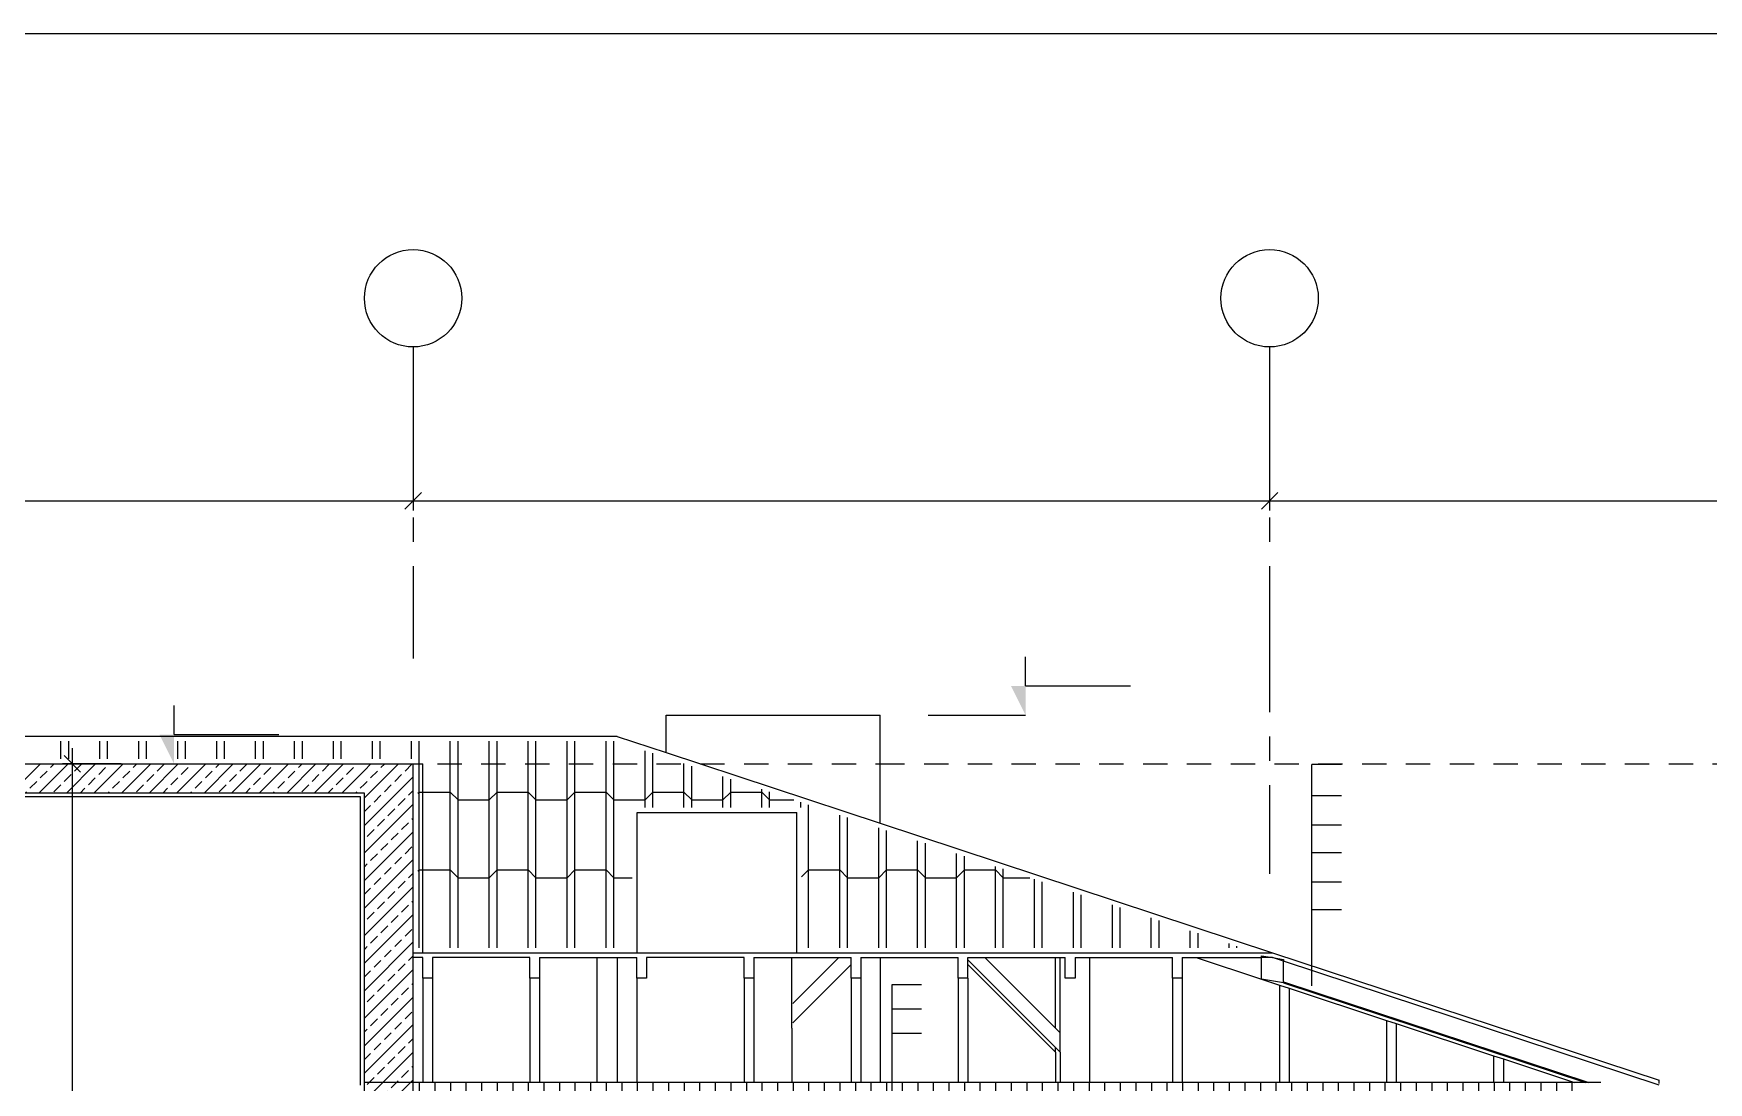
# Model space of a CAD drawing. Header units: metres. Extents: x -220 to 294, y -29 to 18.
# Drawn here: x 2.62 to 11.22, y 12.61 to 18 of the extents above; entities that cross this region are included whole.
import ezdxf

# ---------------------------------------------------------------- set-up
doc = ezdxf.new("R2010")
doc.units = ezdxf.units.M
doc.header["$MEASUREMENT"] = 0
doc.linetypes.add('CENTER2', pattern=[1.125, 0.75, -0.125, 0.125, -0.125])
doc.linetypes.add('DASHED4', pattern=[0.1875, 0.125, -0.0625])
for name, color, linetype in [('Cizgi', 7, 'Continuous'), ('Kesit_Kot', 7, 'Continuous'), ('Olculendirme', 7, 'Continuous'), ('Standart', 7, 'Continuous'), ('Tarama', 7, 'Continuous')]:
    doc.layers.add(name, color=color, linetype=linetype)

msp = doc.modelspace()

# ---------------------------------------------------------------- hatches: boundary and pattern name
at = {"layer": 'Kesit_Kot', "linetype": 'Continuous', "lineweight": -3}
for points in [[(7.7128, 14.5), (7.6378, 14.65), (7.7128, 14.65)], [(3.339, 14.25), (3.264, 14.4), (3.339, 14.4)]]:
    msp.add_hatch(color=216, dxfattribs=at).paths.add_polyline_path(points)
at = {"layer": 'Tarama', "linetype": 'Continuous', "lineweight": -3}
h = msp.add_hatch(dxfattribs=at)
h.set_pattern_fill('ANSI33', color=58, scale=0.4, style=0)
h.paths.add_polyline_path([(4.317, 14.1), (2.117, 14.1), (2.117, 14.25), (4.317, 14.25)])
h = msp.add_hatch(dxfattribs=at)
h.set_pattern_fill('ANSI33', color=58, scale=0.4, style=0)
h.paths.add_polyline_path([(4.567, 12.5), (4.317, 12.5), (4.317, 14.25), (4.567, 14.25)])
h = msp.add_hatch(dxfattribs=at)
h.set_pattern_fill('AR-B88', color=58, scale=0.01, style=0)
h.paths.add_polyline_path([(4.567, 12.6137), (4.567, 12.5), (10.5664, 12.5), (10.5664, 12.6137)])

# ---------------------------------------------------------------- linework, layer by layer
at = {"layer": 'Cizgi', "color": 18, "linetype": 'Continuous', "lineweight": -3}
msp.add_lwpolyline([(-14.783, 18), (51.417, 18)], dxfattribs=at)
at = {"layer": 'Cizgi', "color": 118, "linetype": 'Continuous', "lineweight": -3}
for points in [[(5.8658, 14.5), (6.9658, 14.5)], [(5.8658, 14.308), (5.8658, 14.5)], [(6.9658, 13.945), (6.9658, 14.5)], [(5.717, 14), (6.537, 14)], [(5.717, 13.2802), (5.717, 14)], [(6.537, 13.2802), (6.537, 14)], [(6.9658, 13.2552), (6.9658, 12.6137)], [(5.7164, 13.1499), (5.7164, 12.6137)]]:
    msp.add_lwpolyline(points, dxfattribs=at)
at = {"layer": 'Cizgi', "color": 98, "linetype": 'Continuous', "lineweight": -3}
for points in [[(5.6158, 14.3905), (-1.833, 14.3905)], [(5.6158, 14.3905), (5.8658, 14.308)], [(5.8658, 14.308), (6.9658, 13.945)], [(6.9658, 13.945), (8.9802, 13.2802)], [(5.5097, 13.2552), (5.5097, 12.6137)], [(5.6158, 13.2552), (5.6158, 12.6137)], [(6.5126, 12.8926), (6.5126, 13.2552)], [(6.517, 13.0188), (6.7534, 13.2552)], [(7.8664, 12.8926), (7.5038, 13.2552)], [(7.8664, 12.8926), (7.8664, 13.2552)], [(7.8908, 12.8682), (7.8908, 13.2552)], [(8.0408, 13.2552), (8.0408, 12.6137)], [(8.5883, 13.2552), (8.9237, 13.1446)], [(6.517, 12.9198), (6.8164, 13.2192)], [(7.8664, 12.7936), (7.4164, 13.2436)], [(7.8664, 12.7692), (7.4164, 13.2192)], [(4.6664, 13.1499), (4.6664, 12.6137)], [(5.1664, 13.1499), (5.1664, 12.6137)], [(5.2164, 13.1499), (5.2164, 12.6137)], [(6.2664, 13.1499), (6.2664, 12.6137)], [(6.3164, 13.1499), (6.3164, 12.6137)], [(6.8164, 13.1499), (6.8164, 12.6137)], [(6.8664, 13.1499), (6.8664, 12.6137)], [(7.3664, 13.1499), (7.3664, 12.6137)], [(7.4164, 13.1499), (7.4164, 12.6137)], [(8.4664, 13.1499), (8.4664, 12.6137)], [(8.5164, 13.1499), (8.5164, 12.6137)], [(8.9237, 13.1446), (9.0164, 13.114)], [(9.0164, 13.114), (9.0664, 13.0975)], [(9.0164, 13.114), (9.0164, 12.6137)], [(9.0368, 13.1313), (10.6052, 12.6137)], [(9.0368, 13.1259), (10.5889, 12.6137)], [(9.0664, 13.0975), (9.5664, 12.9325)], [(9.0664, 13.0975), (9.0664, 12.6137)], [(9.5664, 12.9325), (9.6164, 12.916)], [(9.5664, 12.9325), (9.5664, 12.6137)], [(9.6164, 12.916), (10.1164, 12.751)], [(9.6164, 12.916), (9.6164, 12.6137)], [(6.5126, 12.8926), (6.5126, 12.6137)], [(7.8908, 12.8682), (7.8664, 12.8926)], [(7.8908, 12.7692), (7.8908, 12.8682)], [(7.8908, 12.7692), (7.8664, 12.7936)], [(7.8664, 12.7692), (7.8664, 12.7936)], [(7.8664, 12.7692), (7.8664, 12.6137)], [(7.8908, 12.7692), (7.8908, 12.6137)], [(10.1164, 12.751), (10.1664, 12.7345)], [(10.1164, 12.751), (10.1164, 12.6137)], [(10.1664, 12.7345), (10.5324, 12.6137)], [(10.1664, 12.7345), (10.1664, 12.6137)]]:
    msp.add_lwpolyline(points, dxfattribs=at)
at = {"layer": 'Cizgi', "color": 73, "linetype": 'DASHED4', "lineweight": -3}
for points in [[(-3.183, 14.25), (6.9658, 14.25)], [(6.9658, 14.25), (16.4694, 14.25)]]:
    msp.add_lwpolyline(points, dxfattribs=at)
at = {"layer": 'Cizgi', "color": 7, "linetype": 'Continuous', "lineweight": -3}
for points in [[(1.867, 14.25), (4.567, 14.25)], [(4.567, 13.2802), (4.567, 14.25)], [(4.317, 14.1), (2.117, 14.1)], [(4.317, -5.7788), (4.317, 14.1)], [(4.567, 13.2552), (4.567, 13.2802)], [(4.567, 12.5), (4.567, 13.2552)]]:
    msp.add_lwpolyline(points, dxfattribs=at)
at = {"layer": 'Cizgi', "color": 241, "linetype": 'Continuous', "lineweight": -3}
for points in [[(4.567, 14.25), (4.617, 14.25)], [(4.617, 13.2802), (4.617, 14.25)], [(4.297, 14.08), (2.137, 14.08)], [(4.297, 13.75), (4.297, 14.08)], [(4.297, 13.4882), (4.297, 13.75)], [(4.297, 13.3682), (4.297, 13.4882)], [(4.297, 12.9988), (4.297, 13.3682)], [(4.6164, 13.1499), (4.6169, 12.6137)], [(4.297, 12.8998), (4.297, 12.9988)], [(4.297, 12.6), (4.297, 12.8998)]]:
    msp.add_lwpolyline(points, dxfattribs=at)
at = {"layer": 'Cizgi', "color": 17, "linetype": 'Continuous', "lineweight": -3}
for points in [[(4.567, 13.2802), (4.617, 13.2802)], [(4.6164, 13.2552), (4.567, 13.2552)], [(4.6164, 13.1499), (4.6164, 13.2552)], [(4.617, 13.2802), (5.717, 13.2802)], [(4.6664, 13.2552), (4.6664, 13.1499)], [(5.1664, 13.2552), (4.6664, 13.2552)], [(5.1664, 13.1499), (5.1664, 13.2552)], [(5.2164, 13.2552), (5.2164, 13.1499)], [(5.2164, 13.2552), (5.5097, 13.2552)], [(5.5097, 13.2552), (5.6158, 13.2552)], [(5.6158, 13.2552), (5.7164, 13.2552)], [(5.7164, 13.1499), (5.7164, 13.2552)], [(5.717, 13.2802), (8.9802, 13.2802)], [(5.7664, 13.2552), (5.7664, 13.1499)], [(6.2664, 13.2552), (5.7664, 13.2552)], [(6.2664, 13.1499), (6.2664, 13.2552)], [(6.3164, 13.2552), (6.3164, 13.1499)], [(6.3164, 13.2552), (6.7534, 13.2552)], [(6.7534, 13.2552), (6.8164, 13.2552)], [(6.8164, 13.2192), (6.8164, 13.2552)], [(6.8664, 13.2552), (6.8664, 13.1499)], [(6.8664, 13.2552), (6.9658, 13.2552)], [(6.9658, 13.2552), (7.3664, 13.2552)], [(7.3664, 13.1499), (7.3664, 13.2552)], [(7.4164, 13.2552), (7.5038, 13.2552)], [(7.4164, 13.2436), (7.4164, 13.2552)], [(7.5038, 13.2552), (7.8664, 13.2552)], [(7.8664, 13.2552), (7.8908, 13.2552)], [(7.8908, 13.2552), (7.9164, 13.2552)], [(7.9164, 13.1499), (7.9164, 13.2552)], [(7.9664, 13.2552), (7.9664, 13.1499)], [(7.9664, 13.2552), (8.0408, 13.2552)], [(8.0408, 13.2552), (8.4664, 13.2552)], [(8.4664, 13.1499), (8.4664, 13.2552)], [(8.5164, 13.2552), (8.5164, 13.1499)], [(8.5164, 13.2552), (8.5883, 13.2552)], [(8.5883, 13.2552), (8.9237, 13.2552)], [(8.9237, 13.2646), (8.9802, 13.2552)], [(8.9237, 13.2552), (8.9237, 13.2646)], [(8.9802, 13.2552), (8.9237, 13.2552)], [(8.9237, 13.1446), (8.9237, 13.2552)], [(8.9802, 13.2802), (10.9658, 12.625)], [(8.9802, 13.2552), (9.0368, 13.2459)], [(9.0368, 13.2366), (8.9802, 13.2552)], [(6.8164, 13.1499), (6.8164, 13.2192)], [(7.4164, 13.2192), (7.4164, 13.2436)], [(7.4164, 13.1499), (7.4164, 13.2192)], [(9.0368, 13.2459), (9.0368, 13.2366)], [(10.9658, 12.6), (9.0368, 13.2366)], [(9.0368, 13.1313), (9.0368, 13.2366)], [(4.6664, 13.1499), (4.6164, 13.1499)], [(5.2164, 13.1499), (5.1664, 13.1499)], [(5.7664, 13.1499), (5.7164, 13.1499)], [(6.3164, 13.1499), (6.2664, 13.1499)], [(6.8664, 13.1499), (6.8164, 13.1499)], [(7.4164, 13.1499), (7.3664, 13.1499)], [(7.9664, 13.1499), (7.9164, 13.1499)], [(8.5164, 13.1499), (8.4664, 13.1499)], [(9.0368, 13.1259), (8.9237, 13.1446)], [(9.0368, 13.1259), (9.0368, 13.1313)], [(10.9658, 12.6093), (10.9658, 12.625)]]:
    msp.add_lwpolyline(points, dxfattribs=at)
at = {"layer": 'Cizgi', "color": 1, "linetype": 'Continuous', "lineweight": -3}
msp.add_lwpolyline([(10.6664, 12.6137), (4.317, 12.6137)], dxfattribs=at)
at = {"layer": 'Kesit_Kot', "color": 216, "linetype": 'Continuous', "lineweight": -3}
for points in [[(7.7128, 14.65), (7.7128, 14.8)], [(7.7128, 14.65), (8.2518, 14.65)], [(3.339, 14.4), (3.339, 14.55)], [(7.2128, 14.5), (7.7128, 14.5)], [(3.339, 14.4), (3.878, 14.4)], [(2.839, 14.25), (3.339, 14.25)]]:
    msp.add_lwpolyline(points, dxfattribs=at)
at = {"layer": 'Olculendirme', "color": 47, "linetype": 'Continuous', "lineweight": -3}
for points in [[(4.567, 15.85), (4.567, 15.55)], [(8.9658, 15.85), (8.9658, 15.55)], [(-5.263, 15.6), (13.5271, 15.6)], [(2.817, -10.33), (2.817, 14.33)], [(3.067, 14.25), (2.767, 14.25)]]:
    msp.add_lwpolyline(points, dxfattribs=at)
at = {"layer": 'Olculendirme', "color": 59, "linetype": 'Continuous', "lineweight": -3}
for points in [[(4.6094, 15.6424), (4.5246, 15.5576)], [(9.0082, 15.6424), (8.9234, 15.5576)], [(2.7746, 14.2924), (2.8594, 14.2076)]]:
    msp.add_lwpolyline(points, dxfattribs=at)
at = {"layer": 'Standart', "color": 251, "linetype": 'CENTER2', "lineweight": -3}
for points in [[(4.567, 16.3905), (4.567, 14.7905)], [(8.9658, 16.3905), (8.9658, 13.685)]]:
    msp.add_lwpolyline(points, dxfattribs=at)
at = {"layer": 'Standart', "color": 48, "linetype": 'Continuous', "lineweight": -3}
for points in [[(9.3356, 14.2464), (9.1818, 14.2464)], [(9.1818, 13.1103), (9.1818, 14.2464)], [(9.3356, 14.0862), (9.1818, 14.0862)], [(9.3356, 13.9353), (9.1818, 13.9353)], [(9.3356, 13.793), (9.1818, 13.793)], [(9.3356, 13.6421), (9.1818, 13.6421)], [(9.3356, 13.4998), (9.1818, 13.4998)]]:
    msp.add_lwpolyline(points, dxfattribs=at)
at = {"layer": 'Standart', "color": 58, "linetype": 'Continuous', "lineweight": -3}
for points in [[(7.0272, 13.1177), (7.1772, 13.1177)], [(7.0272, 12.3685), (7.0272, 13.1177)], [(7.0272, 12.9927), (7.1772, 12.9927)], [(7.0272, 12.8677), (7.1772, 12.8677)]]:
    msp.add_lwpolyline(points, dxfattribs=at)
at = {"layer": 'Standart', "color": 251, "linetype": 'Continuous', "lineweight": -3}
for centre in [(4.567, 16.6405), (8.9658, 16.6405)]:
    msp.add_circle(centre, 0.25, dxfattribs=at)
at = {"layer": 'Tarama', "color": 13, "linetype": 'Continuous', "lineweight": -3}
for points in [[(2.7581, 14.275), (2.7581, 14.3655)], [(2.7981, 14.275), (2.7981, 14.3655)], [(2.9581, 14.275), (2.9581, 14.3655)], [(2.9981, 14.275), (2.9981, 14.3655)], [(3.1581, 14.275), (3.1581, 14.3655)], [(3.1981, 14.275), (3.1981, 14.3655)], [(3.3581, 14.275), (3.3581, 14.3655)], [(3.3981, 14.275), (3.3981, 14.3655)], [(3.5581, 14.275), (3.5581, 14.3655)], [(3.5981, 14.275), (3.5981, 14.3655)], [(3.7581, 14.275), (3.7581, 14.3655)], [(3.7981, 14.275), (3.7981, 14.3655)], [(3.9581, 14.275), (3.9581, 14.3655)], [(3.9981, 14.275), (3.9981, 14.3655)], [(4.1581, 14.275), (4.1581, 14.3655)], [(4.1981, 14.275), (4.1981, 14.3655)], [(4.3581, 14.275), (4.3581, 14.3655)], [(4.3981, 14.275), (4.3981, 14.3655)], [(4.5581, 14.275), (4.5581, 14.3655)], [(4.5981, 14.1052), (4.5981, 14.3655)], [(4.7581, 14.1052), (4.7581, 14.3655)], [(4.7981, 14.1052), (4.7981, 14.3655)], [(4.9581, 14.1052), (4.9581, 14.3655)], [(4.9981, 14.1052), (4.9981, 14.3655)], [(5.1581, 14.1052), (5.1581, 14.3655)], [(5.1981, 14.1052), (5.1981, 14.3655)], [(5.3581, 14.1052), (5.3581, 14.3655)], [(5.3981, 14.1052), (5.3981, 14.3655)], [(5.5581, 14.1052), (5.5581, 14.3655)], [(5.5981, 14.1052), (5.5981, 14.3655)], [(5.7581, 14.1052), (5.7581, 14.3172)], [(5.7981, 14.1052), (5.7981, 14.304)], [(5.9581, 14.1052), (5.9581, 14.2512)], [(5.9981, 14.1052), (5.9981, 14.238)], [(6.1581, 14.1052), (6.1581, 14.1852)], [(6.1981, 14.1052), (6.1981, 14.172)], [(6.3581, 14.1052), (6.3581, 14.1192)], [(4.592, 14.0992), (4.5981, 14.1052)], [(4.5981, 13.7052), (4.5981, 14.1052)], [(4.5981, 14.1052), (4.7581, 14.1052)], [(4.7581, 13.7052), (4.7581, 14.1052)], [(4.7581, 14.1052), (4.7981, 14.0652)], [(4.7981, 13.7052), (4.7981, 14.1052)], [(4.7981, 14.0652), (4.9581, 14.0652)], [(4.9581, 13.7052), (4.9581, 14.1052)], [(4.9581, 14.0652), (4.9981, 14.1052)], [(4.9981, 13.7052), (4.9981, 14.1052)], [(4.9981, 14.1052), (5.1581, 14.1052)], [(5.1581, 13.7052), (5.1581, 14.1052)], [(5.1581, 14.1052), (5.1981, 14.0652)], [(5.1981, 13.7052), (5.1981, 14.1052)], [(5.1981, 14.0652), (5.3581, 14.0652)], [(5.3581, 13.7052), (5.3581, 14.1052)], [(5.3581, 14.0652), (5.3981, 14.1052)], [(5.3981, 13.7052), (5.3981, 14.1052)], [(5.3981, 14.1052), (5.5581, 14.1052)], [(5.5581, 13.7052), (5.5581, 14.1052)], [(5.5581, 14.1052), (5.5981, 14.0652)], [(5.5981, 13.7052), (5.5981, 14.1052)], [(5.5981, 14.0652), (5.7581, 14.0652)], [(5.7581, 14.025), (5.7581, 14.1052)], [(5.7581, 14.0652), (5.7981, 14.1052)], [(5.7981, 14.025), (5.7981, 14.1052)], [(5.7981, 14.1052), (5.9581, 14.1052)], [(5.9581, 14.025), (5.9581, 14.1052)], [(5.9581, 14.1052), (5.9981, 14.0652)], [(5.9981, 14.025), (5.9981, 14.1052)], [(5.9981, 14.0652), (6.1581, 14.0652)], [(6.1581, 14.025), (6.1581, 14.1052)], [(6.1581, 14.0652), (6.1981, 14.1052)], [(6.1981, 14.025), (6.1981, 14.1052)], [(6.1981, 14.1052), (6.3581, 14.1052)], [(6.3581, 14.025), (6.3581, 14.1052)], [(6.3581, 14.1052), (6.3981, 14.0652)], [(6.3981, 14.1052), (6.3981, 14.106)], [(6.3981, 14.025), (6.3981, 14.1052)], [(6.3981, 14.0652), (6.5217, 14.0652)], [(6.5581, 14.025), (6.5581, 14.0532)], [(6.5981, 13.7052), (6.5981, 14.04)], [(6.7581, 13.7052), (6.7581, 13.9872)], [(6.7981, 13.7052), (6.7981, 13.974)], [(6.9581, 13.7052), (6.9581, 13.9212)], [(6.9981, 13.7052), (6.9981, 13.908)], [(7.1581, 13.7052), (7.1581, 13.8552)], [(7.1981, 13.7052), (7.1981, 13.842)], [(7.3581, 13.7052), (7.3581, 13.7892)], [(7.3981, 13.7052), (7.3981, 13.776)], [(4.592, 13.6992), (4.5981, 13.7052)], [(4.5981, 13.3052), (4.5981, 13.7052)], [(4.5981, 13.7052), (4.7581, 13.7052)], [(4.7581, 13.3052), (4.7581, 13.7052)], [(4.7581, 13.7052), (4.7981, 13.6652)], [(4.7981, 13.3052), (4.7981, 13.7052)], [(4.9581, 13.3052), (4.9581, 13.7052)], [(4.9581, 13.6652), (4.9981, 13.7052)], [(4.9981, 13.3052), (4.9981, 13.7052)], [(4.9981, 13.7052), (5.1581, 13.7052)], [(5.1581, 13.3052), (5.1581, 13.7052)], [(5.1581, 13.7052), (5.1981, 13.6652)], [(5.1981, 13.3052), (5.1981, 13.7052)], [(5.3581, 13.3052), (5.3581, 13.7052)], [(5.3581, 13.6652), (5.3981, 13.7052)], [(5.3981, 13.3052), (5.3981, 13.7052)], [(5.3981, 13.7052), (5.5581, 13.7052)], [(5.5581, 13.3052), (5.5581, 13.7052)], [(5.5581, 13.7052), (5.5981, 13.6652)], [(5.5981, 13.3052), (5.5981, 13.7052)], [(6.562, 13.6692), (6.5981, 13.7052)], [(6.5981, 13.3052), (6.5981, 13.7052)], [(6.5981, 13.7052), (6.7581, 13.7052)], [(6.7581, 13.3052), (6.7581, 13.7052)], [(6.7581, 13.7052), (6.7981, 13.6652)], [(6.7981, 13.3052), (6.7981, 13.7052)], [(6.9581, 13.3052), (6.9581, 13.7052)], [(6.9581, 13.6652), (6.9981, 13.7052)], [(6.9981, 13.3052), (6.9981, 13.7052)], [(6.9981, 13.7052), (7.1581, 13.7052)], [(7.1581, 13.3052), (7.1581, 13.7052)], [(7.1581, 13.7052), (7.1981, 13.6652)], [(7.1981, 13.3052), (7.1981, 13.7052)], [(7.3581, 13.3052), (7.3581, 13.7052)], [(7.3581, 13.6652), (7.3981, 13.7052)], [(7.3981, 13.3052), (7.3981, 13.7052)], [(7.3981, 13.7052), (7.5581, 13.7052)], [(7.5581, 13.7052), (7.5581, 13.7232)], [(7.5581, 13.3052), (7.5581, 13.7052)], [(7.5581, 13.7052), (7.5981, 13.6652)], [(7.5981, 13.7052), (7.5981, 13.71)], [(7.5981, 13.3052), (7.5981, 13.7052)], [(4.7981, 13.6652), (4.9581, 13.6652)], [(5.1981, 13.6652), (5.3581, 13.6652)], [(5.5981, 13.6652), (5.692, 13.6652)], [(6.7981, 13.6652), (6.9581, 13.6652)], [(7.1981, 13.6652), (7.3581, 13.6652)], [(7.5981, 13.6652), (7.7338, 13.6652)], [(7.7581, 13.3052), (7.7581, 13.6572)], [(7.7981, 13.3052), (7.7981, 13.644)], [(7.9581, 13.3052), (7.9581, 13.5912)], [(7.9981, 13.3052), (7.9981, 13.578)], [(8.1581, 13.3052), (8.1581, 13.5252)], [(8.1981, 13.3052), (8.1981, 13.512)], [(8.3581, 13.3052), (8.3581, 13.4592)], [(8.3981, 13.3052), (8.3981, 13.446)], [(8.5581, 13.3052), (8.5581, 13.3932)], [(8.5981, 13.3052), (8.5981, 13.38)], [(8.7581, 13.3052), (8.7581, 13.3272)], [(8.7981, 13.3052), (8.7981, 13.314)]]:
    msp.add_lwpolyline(points, dxfattribs=at)

doc.saveas('drawing.dxf')
